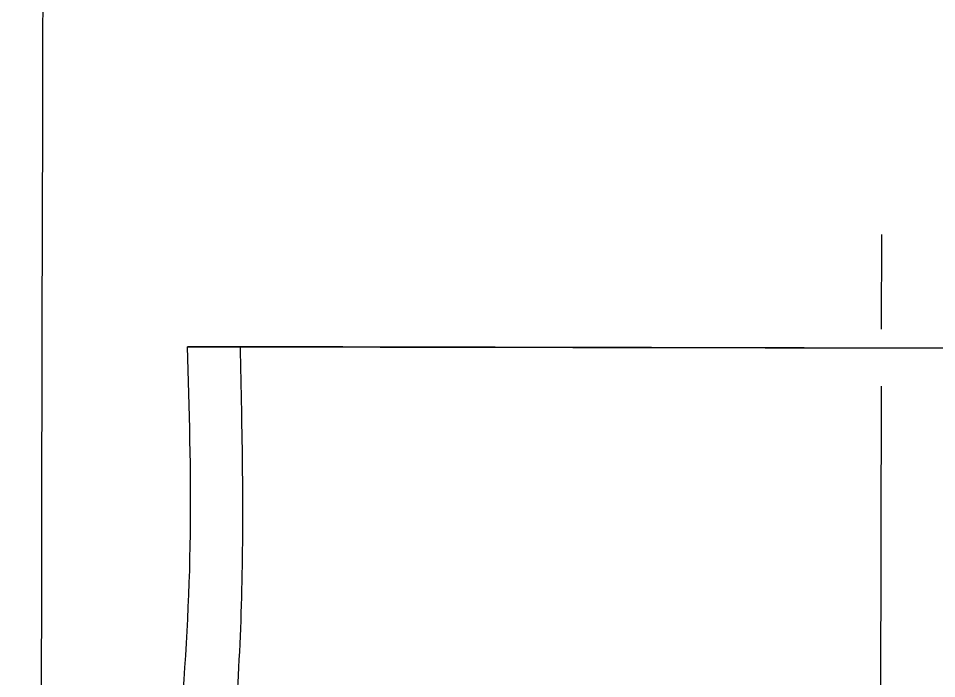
# Model space of a CAD drawing. Header units: millimetres. Extents: x 2160 to 4596, y 811 to 2534.
# Drawn here: x 2730.41 to 2754.66, y 2230.2 to 2247.64 of the extents above; entities that cross this region are included whole.
import ezdxf

# ---------------------------------------------------------------- set-up
doc = ezdxf.new("R2010")
doc.units = ezdxf.units.MM
doc.linetypes.add('AM_ISO08W050', pattern=[18, 12, -1.5, 3, -1.5])
doc.layers.add('AM_7', color=4, linetype='AM_ISO08W050', lineweight=25)

msp = doc.modelspace()

# ---------------------------------------------------------------- linework, layer by layer
at = {"color": 7, "linetype": 'Continuous', "lineweight": 25}
msp.add_line((2734.878, 2238.968), (2760.323, 2238.914), dxfattribs=at)
at = {"color": 7, "linetype": 'Continuous', "lineweight": 25, "flags": 128}
msp.add_lwpolyline([(2731.059, 2250.391), (2731.047, 2244.942), (2731.035, 2239.464), (2731.024, 2233.984), (2731.012, 2228.528), (2731, 2223.124), (2730.989, 2217.798), (2730.978, 2212.576), (2730.967, 2207.486)], dxfattribs=at)
at = {"color": 7, "linetype": 'Continuous', "lineweight": 25}
for points, knots in [([(2736.265, 2238.965), (2736.314, 2236.757), (2736.412, 2232.342), (2735.905, 2225.809), (2735.037, 2219.334), (2733.923, 2213.054), (2732.738, 2206.919), (2731.641, 2200.966), (2730.739, 2195.169), (2730.519, 2191.5), (2730.411, 2189.704)], [0, 0, 0, 0, 0.125029, 0.249967, 0.37285, 0.501561, 0.623994, 0.7479, 0.876598, 1, 1, 1, 1]), ([(2730.967, 2207.486), (2731.122, 2208.209), (2731.502, 2209.982), (2732.058, 2212.581), (2732.641, 2215.395), (2733.158, 2218.032), (2733.647, 2220.767), (2734.211, 2224.352), (2734.729, 2228.761), (2735.028, 2233.949), (2734.928, 2237.318), (2734.878, 2238.968)], [0, 0, 0, 0, 0.073554, 0.180351, 0.259591, 0.350878, 0.436927, 0.522346, 0.69129, 0.848759, 1, 1, 1, 1]), ([(2736.265, 2238.965), (2736.092, 2238.966), (2735.804, 2238.966), (2735.314, 2238.967), (2735.023, 2238.968), (2734.878, 2238.968)], [0, 0, 0, 0, 0.429758, 0.714796, 1, 1, 1, 1]), ([(2760.323, 2238.914), (2759.505, 2238.916), (2757.205, 2238.921), (2754.773, 2238.926), (2753.206, 2238.929)], [0, 0, 0, 0, 0.3552627, 1, 1, 1, 1])]:
    msp.add_open_spline(points, degree=3, knots=knots, dxfattribs=at)
msp.add_open_spline([(2753.206, 2238.929), (2751.646, 2238.933), (2748.527, 2238.939), (2744.03, 2238.949), (2739.822, 2238.958), (2737.451, 2238.963), (2736.265, 2238.965)], degree=3, dxfattribs=at)
at = {"layer": 'AM_7'}
msp.add_line((2752.986, 2135.929), (2753.212, 2241.929), dxfattribs=at)

doc.saveas('drawing.dxf')
